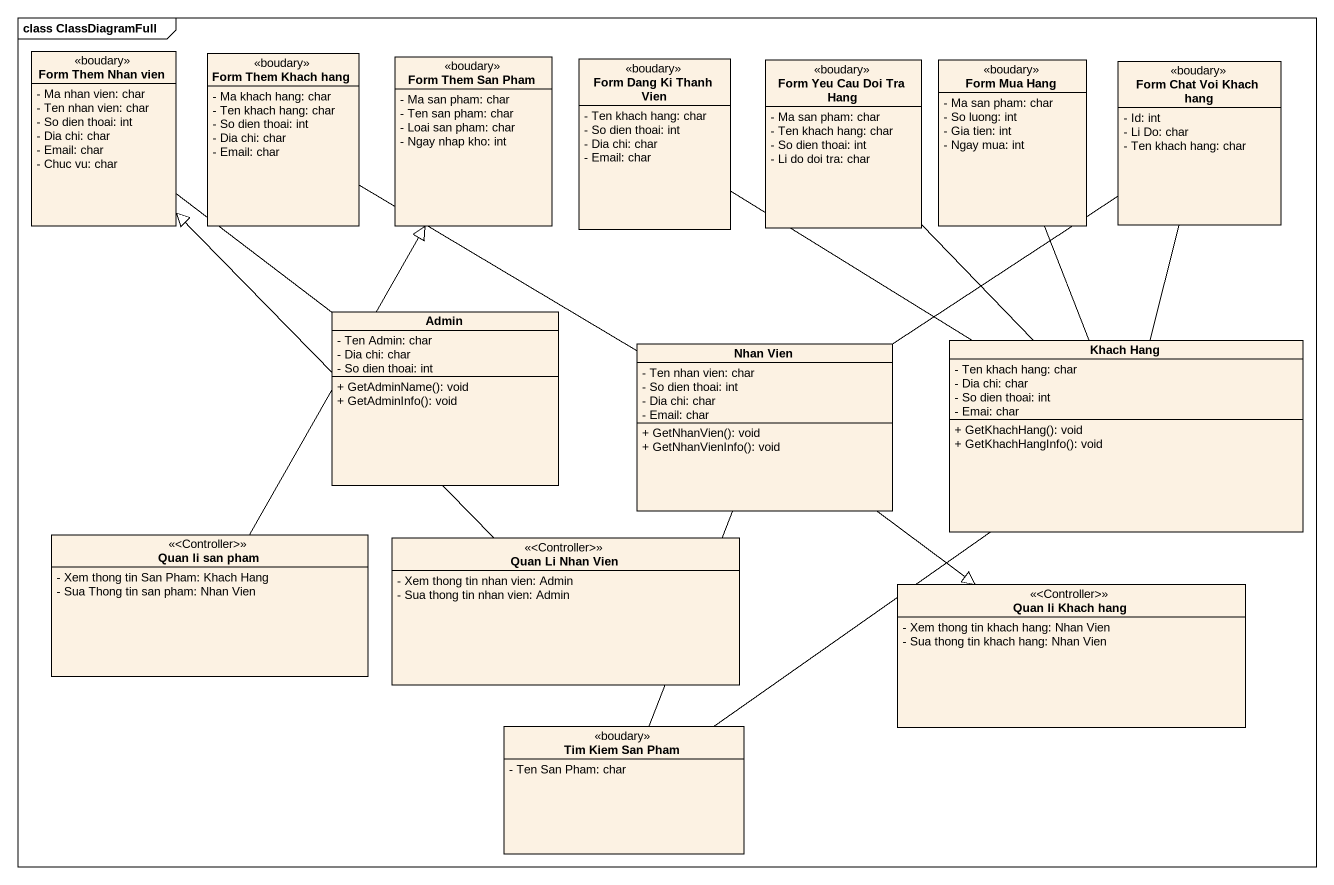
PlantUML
@startuml
mainframe class ClassDiagramFull
hide circle
hide empty members
skinparam classAttributeIconSize 0
class "Form Them Nhan vien" as Form_Them_Nhan_vien <<boudary>> {
  - Ma nhan vien: char
  - Ten nhan vien: char
  - So dien thoai: int
  - Dia chi: char
  - Email: char
  - Chuc vu: char
}
class "Form Them Khach hang" as Form_Them_Khach_hang <<boudary>> {
  - Ma khach hang: char
  - Ten khach hang: char
  - So dien thoai: int
  - Dia chi: char
  - Email: char
}
class "Form Them San Pham" as Form_Them_San_Pham <<boudary>> {
  - Ma san pham: char
  - Ten san pham: char
  - Loai san pham: char
  - Ngay nhap kho: int
}
class "Form Dang Ki Thanh Vien" as Form_Dang_Ki_Thanh_Vien <<boudary>> {
  - Ten khach hang: char
  - So dien thoai: int
  - Dia chi: char
  - Email: char
}
class "Form Yeu Cau Doi Tra Hang" as Form_Yeu_Cau_Doi_Tra_Hang <<boudary>> {
  - Ma san pham: char
  - Ten khach hang: char
  - So dien thoai: int
  - Li do doi tra: char
}
class "Form Mua Hang" as Form_Mua_Hang <<boudary>> {
  - Ma san pham: char
  - So luong: int
  - Gia tien: int
  - Ngay mua: int
}
class "Form Chat Voi Khach hang" as Form_Chat_Voi_Khach_hang <<boudary>> {
  - Id: int
  - Li Do: char
  - Ten khach hang: char
}
class Admin {
  - Ten Admin: char
  - Dia chi: char
  - So dien thoai: int
  + GetAdminName(): void
  + GetAdminInfo(): void
}
class "Nhan Vien" as Nhan_Vien {
  - Ten nhan vien: char
  - So dien thoai: int
  - Dia chi: char
  - Email: char
  + GetNhanVien(): void
  + GetNhanVienInfo(): void
}
class "Khach Hang" as Khach_Hang {
  - Ten khach hang: char
  - Dia chi: char
  - So dien thoai: int
  - Emai: char
  + GetKhachHang(): void
  + GetKhachHangInfo(): void
}
class "Quan li san pham" as Quan_li_san_pham <<Controller>> {
  - Xem thong tin San Pham: Khach Hang
  - Sua Thong tin san pham: Nhan Vien
}
class "Quan Li Nhan Vien" as Quan_Li_Nhan_Vien <<Controller>> {
  - Xem thong tin nhan vien: Admin
  - Sua thong tin nhan vien: Admin
}
class "Quan li Khach hang" as Quan_li_Khach_hang <<Controller>> {
  - Xem thong tin khach hang: Nhan Vien
  - Sua thong tin khach hang: Nhan Vien
}
class "Tim Kiem San Pham" as Tim_Kiem_San_Pham <<boudary>> {
  - Ten San Pham: char
}
Admin -up- Form_Them_Nhan_vien
Nhan_Vien -left- Form_Them_Khach_hang
Nhan_Vien -up- Form_Chat_Voi_Khach_hang
Nhan_Vien --|> Quan_li_Khach_hang
Nhan_Vien -- Tim_Kiem_San_Pham
Khach_Hang -up- Form_Dang_Ki_Thanh_Vien
Khach_Hang -up- Form_Yeu_Cau_Doi_Tra_Hang
Khach_Hang -up- Form_Mua_Hang
Khach_Hang -up- Form_Chat_Voi_Khach_hang
Khach_Hang -- Tim_Kiem_San_Pham
Quan_li_san_pham -up-|> Form_Them_San_Pham
Quan_Li_Nhan_Vien -up-|> Form_Them_Nhan_vien
@enduml
